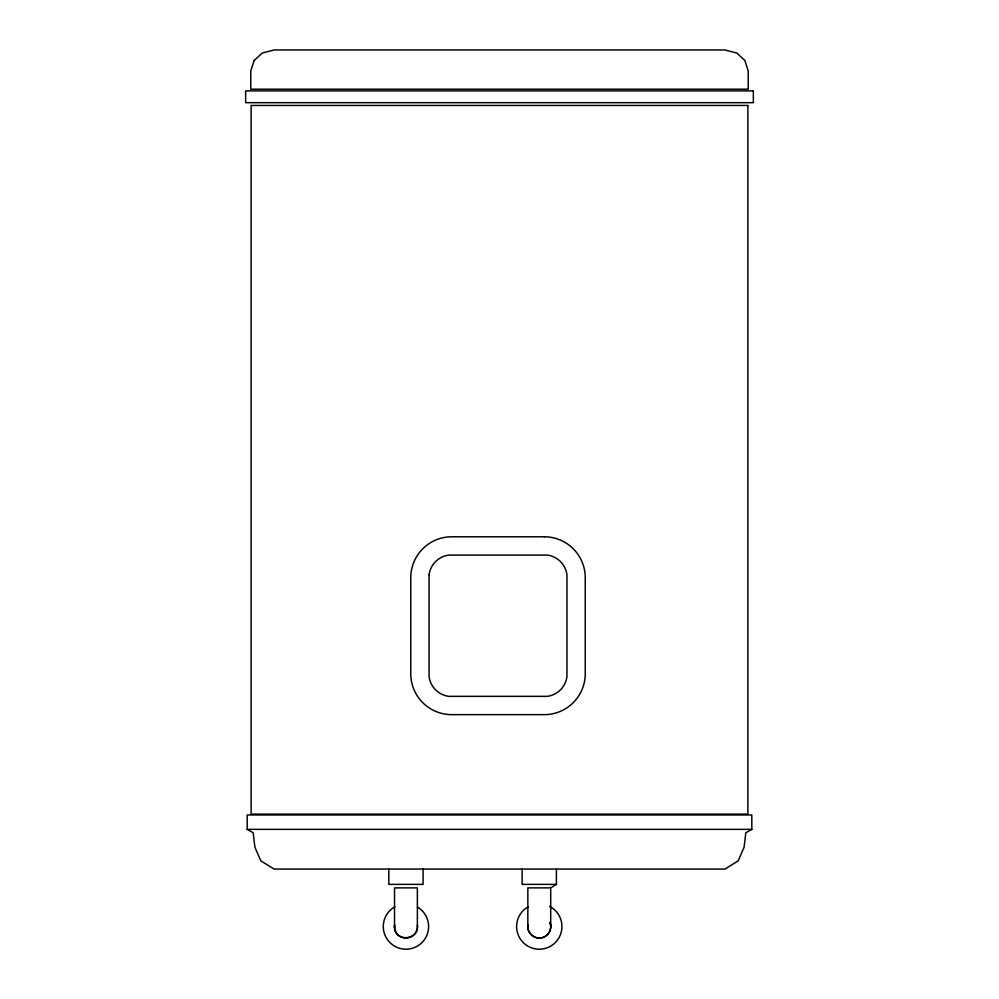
<?xml version="1.0" encoding="UTF-8"?>
<svg xmlns="http://www.w3.org/2000/svg" width="999" height="999" viewBox="0 0 999 999"><rect width="100%" height="100%" fill="white"/><g stroke="black" fill="none" stroke-linecap="round" stroke-linejoin="round"><path stroke-width="1.5" d="M394.53 927.909L394.568 924.899A11.501 11.501 0 0 0 405.794 938.049A11.501 11.501 0 0 0 417.37 925.199L417.37 887.874L394.53 887.874L394.53 927.909C395.704 942.644 419.667 939.809 417.37 925.199M550.699 925.199L549.962 922.289A11.501 11.501 0 0 1 540.634 937.974C533.404 938.96 526.71 932.092 527.897 924.899A11.501 11.501 0 0 0 540.634 937.974C546.753 937.287 551.46 931.305 550.699 925.199L550.699 887.874L556.406 884.377L556.406 869.068M751.822 829.357L745.828 832.754L744.093 847.214L738.174 860.838L724.962 869.068L274.038 869.068L260.826 860.838L254.907 847.214L253.172 832.754L247.178 829.357L247.178 814.972L751.822 814.972L751.822 829.357L247.178 829.357M556.406 884.377L522.14 884.377L522.14 869.068M550.699 887.874L527.847 887.874L527.847 927.909M423.089 869.068L423.089 884.377L388.811 884.377L388.811 869.068M549.55 906.355A22.652 22.652 0 0 1 557.08 940.571A22.652 22.652 0 0 1 522.052 941.27A22.652 22.652 0 0 1 528.196 906.78M417.532 907.08A22.652 22.652 0 0 1 423.114 941.333A22.652 22.652 0 0 1 388.399 940.883A22.652 22.652 0 0 1 394.867 906.78M429.071 574.762L429.071 676.673A22.84 22.84 0 0 0 448.738 696.34L547.29 696.34A22.84 22.84 0 0 0 566.945 676.673L566.945 574.762A22.84 22.84 0 0 0 547.29 555.094L448.738 555.094A22.84 22.84 0 0 0 429.071 574.762M254.146 60.489L250.774 70.941L250.774 89.198L748.226 89.198L748.226 70.941L744.854 60.489L736.787 53.034L724.812 49.95L274.188 49.95L262.213 53.034L254.146 60.489M753.346 90.884L245.654 90.884L245.654 102.685L753.346 102.685L753.346 90.884M747.876 105.444L251.124 105.444L251.124 814.123L747.876 814.123L747.876 105.444M544.305 536.788L451.71 536.788A40.947 40.947 0 0 0 410.764 577.734L410.764 673.701A40.947 40.947 0 0 0 451.71 714.647L544.305 714.647A40.947 40.947 0 0 0 585.252 673.701L585.252 577.734A40.947 40.947 0 0 0 544.305 536.788"/></g></svg>
